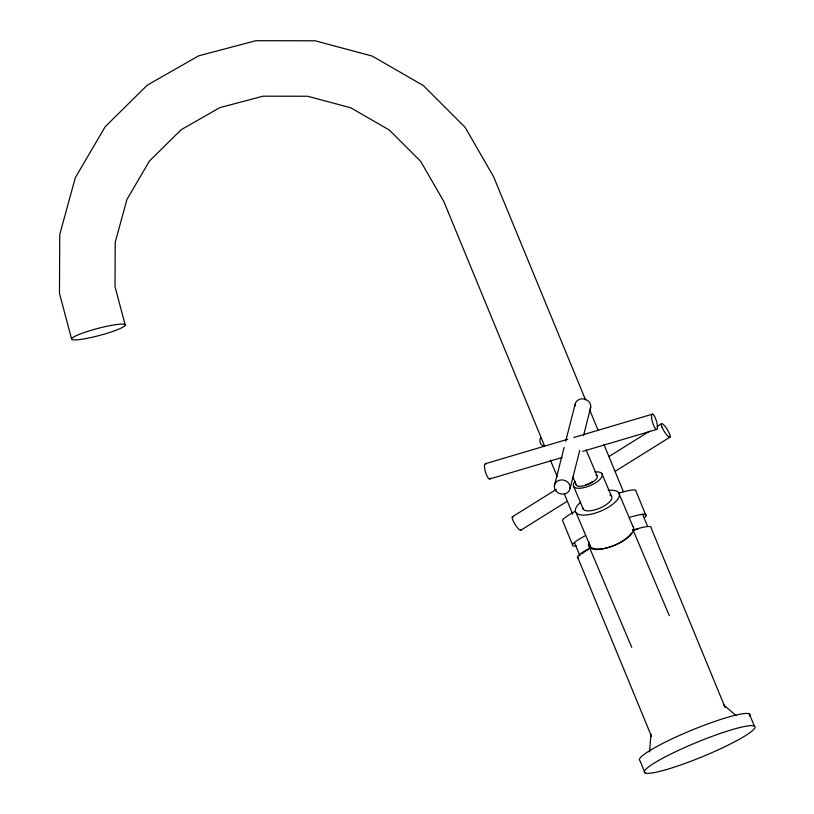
<?xml version="1.0" encoding="UTF-8"?>
<svg xmlns="http://www.w3.org/2000/svg" width="814" height="814" viewBox="0 0 814 814"><rect width="100%" height="100%" fill="white"/><g stroke="black" fill="none" stroke-linecap="round" stroke-linejoin="round"><path stroke-width="1.22" d="M649.582 751.892L650.925 734.269M554.426 485.531L564.112 447.446M565.679 441.3L575.05 404.446M570.065 488.522L579.751 450.437M583.496 435.694L590.689 407.438M512.25 516.88L556.237 489.428M608.811 456.623L649.582 431.186M657.091 426.495L661.385 423.819M520.97 530.118L567.104 501.322M615.384 471.194L670.105 437.057M485.429 463.705L567.745 439.285M573.799 437.494L652.492 414.153M489.489 479.029L562.118 457.478M582.702 451.373L656.552 429.466A7.977 2.055 73.5 0 0 655.433 418.233A7.977 2.055 73.5 0 0 651.587 417.724A7.977 2.055 73.5 0 0 656.552 429.466M723.605 704.812L736.049 715.618M618.609 492.623L632.946 526.526M632.804 529.385L669.301 615.649M601.821 473.453L611.385 496.041M586.131 450.01L597.008 475.722M572.944 477.136L576.404 485.317M573.799 486.721L583.353 509.32M576.139 512.739L590.476 546.632M589.346 547.161L631.766 647.415M749.379 714.031L754.405 726.21M646.062 515.669L636.019 491.3A39.835 5.128 -22.4 0 0 619.556 492.989M725.132 707.508L651.078 527.848A39.835 5.128 -22.4 0 0 632.57 530.179M642.582 514.204L647.679 526.577M585.581 399.939L493.569 176.689L465.089 127.259L423.402 85.592L372.242 56.095L315.11 40.781L255.891 40.7L198.626 55.851L147.212 85.205L105.148 126.77L75.315 177.696L59.737 234.524L59.483 293.376L71.551 338.878M589.947 410.51L598.178 430.494M603.988 444.586L623.361 491.585M544.597 446.001L443.803 201.455L420.736 161.437L389.316 130.026L350.753 107.784L307.692 96.245L263.054 96.184L219.892 107.611L181.135 129.741L149.43 161.06L126.943 199.45L115.212 242.277L115.008 286.64L125.224 325.142A27.788 3.612 -14.8 0 1 84.28 338.858A27.788 3.612 -14.8 0 1 85.623 332.051A27.788 3.612 -14.8 0 1 125.254 325.142M550.406 460.114L557.193 476.566M564.458 494.21L572.7 514.194M574.44 542.429L579.995 555.931M572.507 544.719L562.464 520.36A39.835 5.128 -22.4 0 1 574.816 511.548M577.523 556.908L651.576 736.568M644.932 772.761L639.906 760.571A59.758 7.692 -22.4 0 1 694.23 729.161A59.758 7.692 -22.4 0 1 749.552 716.137M632.966 526.516A23.637 9.076 -22.9 0 1 614.763 545.146A23.637 9.076 -22.9 0 1 589.662 544.403M629.598 517.358A39.835 5.128 -22.4 0 1 644.261 517.816M576.292 546.011A39.835 5.128 -22.4 0 1 584.859 535.917M578.164 558.099A39.835 5.128 -22.4 0 1 589.875 548.097M581.684 553.927A37.159 4.782 -22.4 0 1 585.622 551.119M586.477 550.59A37.159 4.782 -22.4 0 1 588.349 549.47M633.251 530.402A37.159 4.782 -22.4 0 1 637.952 529.059M631.359 533.068A23.637 9.076 -22.9 0 1 604.1 548.687A23.637 9.076 -22.9 0 1 589.244 542.155M521.092 529.446A7.977 1.791 58.1 0 1 515.018 524.318A7.977 1.791 58.1 0 1 513.349 516.921M594.973 471.978A15.598 5.993 -22.9 0 1 600.478 478.795A15.598 5.993 -22.9 0 1 580.626 488.197A15.598 5.993 -22.9 0 1 575.152 481.359M608.231 490.394A23.637 9.076 -22.9 0 1 615.801 501.546A23.637 9.076 -22.9 0 1 584.076 515.12A23.637 9.076 -22.9 0 1 580.697 502.177M609.92 495.014A15.598 5.993 -22.9 0 1 601.251 507.509A15.598 5.993 -22.9 0 1 582.814 507.844M543.854 445.95A7.967 6.064 -47.8 0 1 540.537 437.627M596.052 475.05A10.246 3.938 -22.9 0 1 595.441 479.945A10.246 3.938 -22.9 0 1 585.419 485.012M490.323 478.144A7.977 2.055 73.5 0 1 485.52 472.079A7.977 2.055 73.5 0 1 486.07 464.041M592.409 481.522A10.246 3.938 -22.9 0 1 582.01 486.131A10.246 3.938 -22.9 0 1 576.047 484.35M574.999 406.298A7.967 7.061 14.4 0 1 584.076 398.982A7.967 7.061 14.4 0 1 590.109 409.188M666.31 769.606A59.758 7.692 -22.4 0 0 754.578 728.316A59.758 7.692 -22.4 0 0 678.123 750.539A59.758 7.692 -22.4 0 0 666.31 769.606M661.924 426.963A7.977 1.791 58.1 0 0 669.688 437.271A7.977 1.791 58.1 0 0 665.618 427.075A7.977 1.791 58.1 0 0 661.924 426.963M555.86 490.893A7.967 7.061 14.4 0 0 569.485 490.272A7.967 7.061 14.4 0 0 561.395 479.914A7.967 7.061 14.4 0 0 555.86 490.893"/></g></svg>
